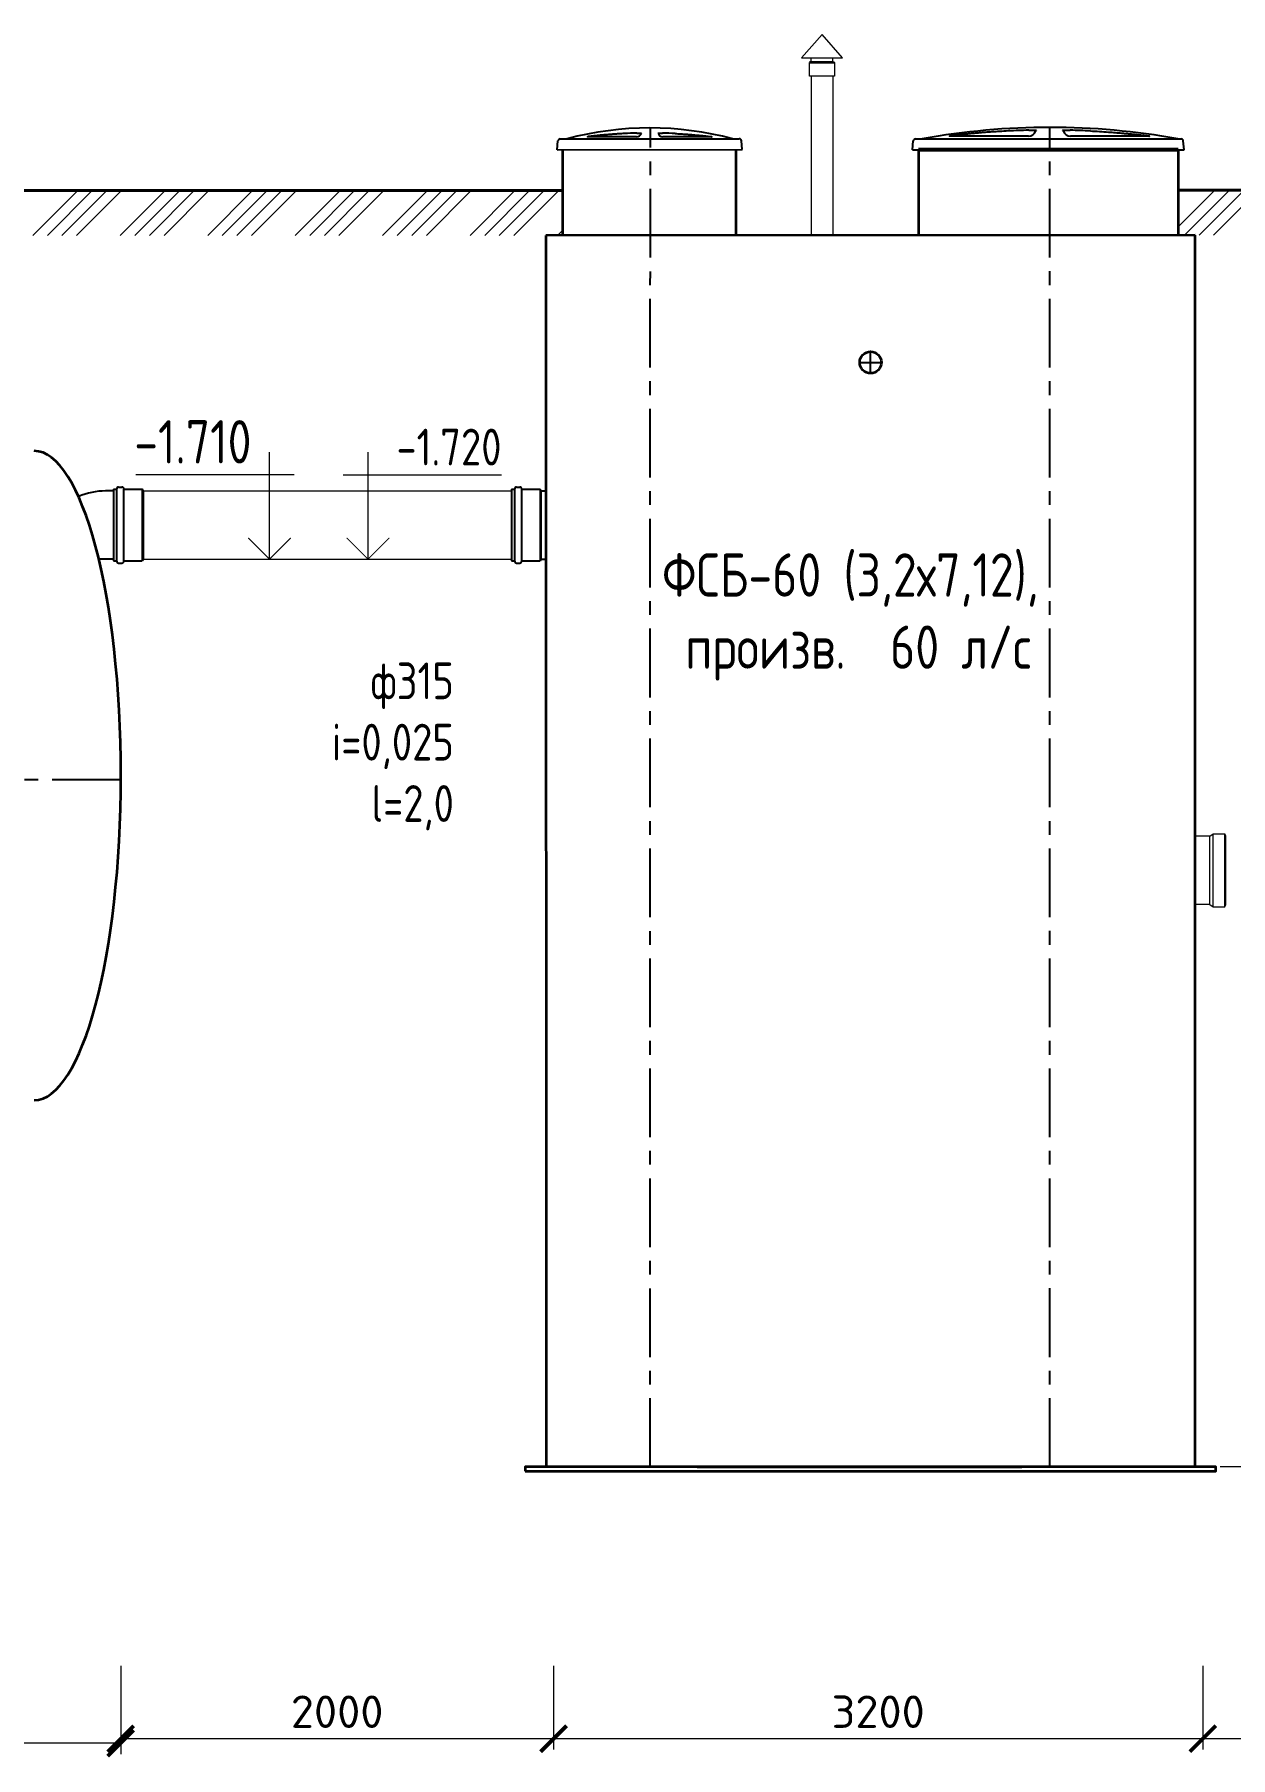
# Model space of a CAD drawing. Header units: millimetres. Extents: x 367046 to 407463, y -39276 to -16508.
# Drawn here: x 390409 to 395935, y -25303 to -17341 of the extents above; entities that cross this region are included whole.
import ezdxf

# ---------------------------------------------------------------- set-up
doc = ezdxf.new("R2010")
doc.units = ezdxf.units.MM
doc.linetypes.add('K5LT32784', pattern=[0])
doc.linetypes.add('осевая', pattern=[50.8, 31.75, -6.35, 6.35, -6.35])
doc.layers.add('Mitat', color=1, linetype='Continuous')
doc.layers.add('Системный слой', color=7, linetype='Continuous')
doc.layers.add('К0-элементы', color=7, linetype='Continuous', true_color=0x643232)
doc.layers.add('эколайн', color=7, linetype='Continuous', lineweight=30)
doc.styles.add('ARTEM Arial', font='simplex.shx')
doc.styles.add('ARTEM GOST', font='GOST_A.TTF')
doc.dimstyles.new('ARTEM', dxfattribs={"dimtxt": 70, "dimasz": 50, "dimexe": 35, "dimexo": 15, "dimgap": 10, "dimtad": 1, "dimdec": 0, "dimtxsty": 'ARTEM Arial', "dimcen": 2.5, "dimclrd": 7, "dimclre": 7, "dimclrt": 7, "dimadec": 0, "dimazin": 0, "dimtfac": 1, "dimtdec": 0, "dimtmove": 0, "dimatfit": 3, "dimfxl": 1, "dimlwd": 15, "dimlwe": 15, "dimarcsym": 0})

# ---------------------------------------------------------------- blocks, each defined once
blk = doc.blocks.new('_ArchTick')
at = {"color": 0, "linetype": 'ByBlock', "const_width": 0.15}
blk.add_lwpolyline([(-0.5, -0.5), (0.5, 0.5)], dxfattribs=at)
blk = doc.blocks.new('*D412')
at = {"color": 7, "lineweight": 15}
for p, q in [((392807.2, -24878.9), (392807.2, -25266.2)), ((395807.2, -24878.9), (395807.2, -25266.2)), ((395807.2, -25216.2), (392807.2, -25216.2))]:
    blk.add_line(p, q, dxfattribs=at)
at = {"layer": 'Defpoints', "color": 0, "lineweight": 20}
for p in [(392807.2, -24863.9), (395807.2, -24863.9), (392807.2, -25216.2)]:
    blk.add_point(p, dxfattribs=at)
at = {"color": 7, "lineweight": 15, "xscale": 120, "yscale": 120, "zscale": 120, "rotation": 180}
blk.add_blockref('_ArchTick', (392807.2, -25216.2), dxfattribs=at)
at = {"color": 7, "lineweight": 15, "xscale": 120, "yscale": 120, "zscale": 120}
blk.add_blockref('_ArchTick', (395807.2, -25216.2), dxfattribs=at)
at = {"color": 7, "lineweight": 20, "insert": (394307.2, -25091.2), "char_height": 150, "attachment_point": 5, "style": 'ARTEM Arial'}
blk.add_mtext('3200', dxfattribs=at)
blk = doc.blocks.new('*D413')
at = {"color": 7, "lineweight": 15}
for p, q in [((390807.2, -24878.9), (390807.2, -25266.2)), ((392807.2, -24878.9), (392807.2, -25266.2)), ((392807.2, -25216.2), (390807.2, -25216.2))]:
    blk.add_line(p, q, dxfattribs=at)
at = {"layer": 'Defpoints', "color": 0, "lineweight": 20}
for p in [(390807.2, -24863.9), (392807.2, -24863.9), (390807.2, -25216.2)]:
    blk.add_point(p, dxfattribs=at)
at = {"color": 7, "lineweight": 15, "xscale": 120, "yscale": 120, "zscale": 120, "rotation": 180}
blk.add_blockref('_ArchTick', (390807.2, -25216.2), dxfattribs=at)
at = {"color": 7, "lineweight": 15, "xscale": 120, "yscale": 120, "zscale": 120}
blk.add_blockref('_ArchTick', (392807.2, -25216.2), dxfattribs=at)
at = {"color": 7, "lineweight": 20, "insert": (391807.2, -25091.2), "char_height": 150, "attachment_point": 5, "style": 'ARTEM Arial'}
blk.add_mtext('2000', dxfattribs=at)
blk = doc.blocks.new('*D423')
at = {"color": 7, "lineweight": 15}
for p, q in [((395807.2, -24893.9), (395807.2, -25266.2)), ((397807.2, -24878.9), (397807.2, -25266.2)), ((397807.2, -25216.2), (395807.2, -25216.2))]:
    blk.add_line(p, q, dxfattribs=at)
at = {"layer": 'Defpoints', "color": 0, "lineweight": 20}
for p in [(395807.2, -24878.9), (397807.2, -24863.9), (395807.2, -25216.2)]:
    blk.add_point(p, dxfattribs=at)
at = {"color": 7, "lineweight": 15, "xscale": 120, "yscale": 120, "zscale": 120, "rotation": 180}
blk.add_blockref('_ArchTick', (395807.2, -25216.2), dxfattribs=at)
at = {"color": 7, "lineweight": 15, "xscale": 120, "yscale": 120, "zscale": 120}
blk.add_blockref('_ArchTick', (397807.2, -25216.2), dxfattribs=at)
at = {"color": 7, "lineweight": 20, "insert": (396807.2, -25091.2), "char_height": 150, "attachment_point": 5, "style": 'ARTEM Arial'}
blk.add_mtext('2000', dxfattribs=at)
blk = doc.blocks.new('*D431')
at = {"color": 7, "lineweight": 15}
for p, q in [((382797.3, -24914.2), (382797.3, -25286.6)), ((390807.2, -24893.9), (390807.2, -25286.6)), ((390807.2, -25236.6), (382797.3, -25236.6))]:
    blk.add_line(p, q, dxfattribs=at)
at = {"layer": 'Defpoints', "color": 0, "lineweight": 20}
for p in [(382797.3, -24899.2), (390807.2, -24878.9), (382797.3, -25236.6)]:
    blk.add_point(p, dxfattribs=at)
at = {"color": 7, "lineweight": 15, "xscale": 120, "yscale": 120, "zscale": 120, "rotation": 180}
blk.add_blockref('_ArchTick', (382797.3, -25236.6), dxfattribs=at)
at = {"color": 7, "lineweight": 15, "xscale": 120, "yscale": 120, "zscale": 120}
blk.add_blockref('_ArchTick', (390807.2, -25236.6), dxfattribs=at)
at = {"color": 7, "lineweight": 20, "insert": (386802.3, -25111.6), "char_height": 150, "attachment_point": 5, "style": 'ARTEM Arial'}
blk.add_mtext('8000', dxfattribs=at)

msp = doc.modelspace()

# ---------------------------------------------------------------- linework, layer by layer
at = {"lineweight": 20}
for p, q in [((394047.6, -17341.5), (393952.5, -17449.1)), ((394142.7, -17449.1), (394047.6, -17341.5)), ((393952.5, -17449.1), (393997.6, -17449.1)), ((393952.5, -17449.1), (394142.7, -17449.1)), ((393989.9, -17534), (393989.9, -17471.8)), ((393997.6, -17467.4), (393997.6, -17449.1)), ((394097.6, -17467.4), (394097.6, -17449.1)), ((394097.6, -17449.1), (394142.7, -17449.1)), ((394105.3, -17471.8), (394105.3, -17534)), ((394105.3, -17534), (393989.9, -17534)), ((393997.6, -17534), (393997.5, -18269.1)), ((394097.6, -17534), (394097.6, -18269.2)), ((390401.1, -18269.8), (390608.4, -18062.5)), ((390468.4, -18269.8), (390675.8, -18062.5)), ((390535.8, -18269.8), (390743.1, -18062.5)), ((390603.2, -18269.8), (390810.5, -18062.5)), ((390805.2, -18269.8), (391012.6, -18062.5)), ((390872.6, -18269.8), (391079.9, -18062.5)), ((390939.9, -18269.8), (391147.3, -18062.5)), ((391007.3, -18269.8), (391214.6, -18062.5)), ((391209.3, -18269.8), (391416.7, -18062.5)), ((391276.7, -18269.8), (391484, -18062.5)), ((391344, -18269.8), (391551.4, -18062.5)), ((391411.4, -18269.8), (391618.7, -18062.5)), ((391613.4, -18269.8), (391820.8, -18062.5)), ((391680.8, -18269.8), (391888.1, -18062.5)), ((391748.1, -18269.8), (391955.5, -18062.5)), ((391815.5, -18269.8), (392022.8, -18062.5)), ((392017.5, -18269.8), (392224.9, -18062.5)), ((392084.9, -18269.8), (392292.2, -18062.5)), ((392152.2, -18269.8), (392359.6, -18062.5)), ((392219.6, -18269.8), (392426.9, -18062.5)), ((392421.7, -18269.8), (392629, -18062.5)), ((392489, -18269.8), (392696.4, -18062.5)), ((392556.4, -18269.8), (392763.7, -18062.5)), ((392623.7, -18269.8), (392831.1, -18062.5)), ((395693.4, -18231), (395863, -18061.4)), ((395722.4, -18269.3), (395930.3, -18061.4)), ((395789.8, -18269.3), (395997.7, -18061.4)), ((395857.2, -18269.3), (396065, -18061.4)), ((395692.9, -18180.5), (395692.9, -18180.5)), ((392825.8, -18269.8), (392850.6, -18245)), ((390910.2, -19450.8), (392612.6, -19450.8)), ((390910.2, -19765.8), (392612.6, -19765.8)), ((395913.6, -21046.5), (395909.3, -21035.4)), ((395913.6, -21361.5), (395913.6, -21046.5)), ((395909.3, -21372.5), (395913.6, -21361.5))]:
    msp.add_line(p, q, dxfattribs=at)
at = {"color": 7, "lineweight": 25}
for p, q in [((393997.6, -17467.4), (393989.9, -17471.8)), ((394097.6, -17467.4), (394105.3, -17471.8)), ((390773.8, -19450.8), (390737.6, -19450.8)), ((390773.8, -19443.1), (390773.8, -19773.5)), ((390773.8, -19443.1), (390788.8, -19443.1)), ((390788.8, -19775.1), (390788.8, -19441.5)), ((390797.5, -19432.8), (390812.8, -19432.8)), ((390821.5, -19775.1), (390821.5, -19441.5)), ((390821.5, -19443.1), (390905.8, -19443.1)), ((390910.2, -19450.8), (390905.8, -19443.1)), ((392612.6, -19443.1), (392612.6, -19773.5)), ((392612.6, -19443.1), (392627.6, -19443.1)), ((392627.6, -19775.1), (392627.6, -19441.5)), ((392636.3, -19432.8), (392651.6, -19432.8)), ((392660.3, -19775.1), (392660.3, -19441.5)), ((392660.3, -19443.1), (392744.6, -19443.1)), ((392749, -19450.8), (392744.6, -19443.1)), ((392749, -19450.8), (392771.5, -19450.8)), ((390773.8, -19765.8), (390706, -19765.8)), ((390773.8, -19773.5), (390788.8, -19773.5)), ((390797.5, -19783.8), (390812.8, -19783.8)), ((390821.5, -19773.5), (390905.8, -19773.5)), ((390910.2, -19765.8), (390905.8, -19773.5)), ((392612.6, -19773.5), (392627.6, -19773.5)), ((392636.3, -19783.8), (392651.6, -19783.8)), ((392660.3, -19773.5), (392744.6, -19773.5)), ((392749, -19765.8), (392744.6, -19773.5)), ((392749, -19765.8), (392770.7, -19765.8))]:
    msp.add_line(p, q, dxfattribs=at)
at = {"color": 1, "linetype": 'осевая', "lineweight": 25, "ltscale": 10}
for p, q in [((393253.3, -23960.5), (393254.5, -17773.5)), ((395101.1, -23960.4), (395101.1, -17769.9)), ((394222.1, -18856.9), (394322.1, -18856.9)), ((394272.1, -18906.9), (394272.1, -18806.9)), ((390807.2, -20785.8), (382807.2, -20785.8))]:
    msp.add_line(p, q, dxfattribs=at)
at = {"lineweight": 35}
for p, q in [((392850.6, -18269.8), (392850.6, -17874)), ((393651.5, -18269.3), (393651.5, -17874)), ((394493.4, -17873.9), (394493.4, -18269.2)), ((395693.4, -17873.9), (395693.4, -18269.2)), ((395772, -18269.3), (392771.3, -18269.8)), ((392771.3, -18269.8), (392772.5, -23960.5)), ((395771.5, -23960.4), (395772, -18269.3)), ((393471.3, -23960.4), (394971.3, -23960.4))]:
    msp.add_line(p, q, dxfattribs=at)
at = {"lineweight": 53}
msp.add_line((395693.4, -17873.9), (394493.4, -17873.9), dxfattribs=at)
at = {"lineweight": 40}
for p, q in [((390045.6, -18062.5), (392850.6, -18062)), ((395693.4, -18061.4), (397807.2, -18061))]:
    msp.add_line(p, q, dxfattribs=at)
at = {"color": 7, "lineweight": 15}
for p, q in [((395839.6, -21046.5), (395771.8, -21046.5)), ((395839.8, -21361.5), (395771.8, -21361.5))]:
    msp.add_line(p, q, dxfattribs=at)
at = {"lineweight": 35}
msp.add_lwpolyline([(392676.6, -23980.4), (395867.6, -23980.4), (395867.6, -23960.4), (392676.6, -23960.5)], close=True, dxfattribs=at)
msp.add_circle((394272.1, -18856.9), 50, dxfattribs=at)
at = {"color": 7, "lineweight": 25}
for centre, radius, start, end in [((390737.6, -19765.8), 315, 90, 113.50776), ((390797.5, -19441.5), 8.7, 90, 180), ((390812.8, -19441.5), 8.7, 0, 90), ((392636.3, -19441.5), 8.7, 90, 180), ((392651.6, -19441.5), 8.7, 0, 90), ((390797.5, -19775.1), 8.7, 180, 270), ((390812.8, -19775.1), 8.7, 270, 0), ((392636.3, -19775.1), 8.7, 180, 270), ((392651.6, -19775.1), 8.7, 270, 0)]:
    msp.add_arc(centre, radius, start, end, dxfattribs=at)
at = {"lineweight": 35}
msp.add_ellipse((390407.2, -20765.8), major_axis=(0, 1500), ratio=0.267207, start_param=3.141593, end_param=6.283185, dxfattribs=at)
at = {"layer": 'Mitat', "color": 7, "lineweight": 25}
for p, q in [((393989.9, -17471.8), (394105.3, -17471.8)), ((393997.6, -17467.4), (394097.6, -17467.4)), ((390905.8, -19443.1), (390905.8, -19773.5)), ((390910.2, -19450.8), (390910.2, -19765.8)), ((392744.6, -19443.1), (392744.6, -19773.5)), ((392749, -19450.8), (392749, -19765.8))]:
    msp.add_line(p, q, dxfattribs=at)
at = {"layer": 'К0-элементы', "color": 7, "linetype": 'K5LT32784', "lineweight": 20}
for p, q in [((395839.6, -21046.5), (395855.2, -21035.4)), ((395839.6, -21361.5), (395839.6, -21046.5)), ((395855.2, -21035.4), (395909.3, -21035.4)), ((395855.2, -21372.5), (395855.2, -21035.4)), ((395909.3, -21372.5), (395909.3, -21035.4)), ((395839.8, -21361.5), (395855.2, -21372.5)), ((395855.2, -21372.5), (395909.5, -21372.5))]:
    msp.add_line(p, q, dxfattribs=at)
at = {"layer": 'Системный слой', "color": 7, "lineweight": 25}
for p, q in [((392824.1, -17874), (392827.7, -17833.2)), ((392837.7, -17824), (393251.5, -17823.5)), ((393191, -17814.2), (392964, -17814.2)), ((393251.5, -17823.5), (393665.4, -17823.5)), ((393539.1, -17814.2), (393312, -17814.2)), ((393678.9, -17873.5), (393675.3, -17832.7)), ((394466, -17873.9), (394469.6, -17833)), ((394479.5, -17823.9), (394943.4, -17823.9)), ((395001.4, -17811.1), (394636.5, -17811.1)), ((394943.4, -17823.9), (395707.2, -17823.9)), ((395036.5, -17784), (395035.3, -17787.4)), ((395162, -17787.4), (395160.8, -17784)), ((395560.8, -17811.1), (395195.9, -17811.1)), ((395720.7, -17873.9), (395717.2, -17833)), ((392824.1, -17874), (393251.5, -17873.5)), ((393251.5, -17873.5), (393678.9, -17874)), ((394466, -17873.9), (394943.4, -17873.9)), ((394943.4, -17873.9), (395720.7, -17873.9))]:
    msp.add_line(p, q, dxfattribs=at)
for centre, radius, start, end in [((392837.7, -17834), 10, 90, 175), ((393252.1, -19261.3), 1487.7, 75.10357, 104.89643), ((393191, -17791.5), 22.7, 270.20594, 345.20884), ((393312.1, -17791.5), 22.7, 194.79116, 269.79406), ((393665.4, -17833.5), 10, 5, 90), ((394479.5, -17833.9), 10, 90, 175), ((395101.1, -21085.8), 3315, 79.73537, 100.26463), ((395001.4, -17775.1), 36, 270, 340), ((395195.9, -17775.1), 36, 200, 270), ((395707.2, -17833.9), 10, 5, 90)]:
    msp.add_arc(centre, radius, start, end, dxfattribs=at)
for centre, major_axis, start_param, end_param in [((393251.5, -19919.4), (-2259, 0), -1.544362, -1.518731), ((393251.5, -19919.4), (-2259, 0), -1.622862, -1.59723), ((395098.6, -21194.4), (-3630.5, 0), -1.544362, -1.518731), ((395098.6, -21194.4), (-3630.5, 0), -1.622862, -1.59723)]:
    msp.add_ellipse(centre, major_axis=major_axis, ratio=0.939693, start_param=start_param, end_param=end_param, dxfattribs=at)
for points, knots in [([(393134, -17799.5), (393125.1, -17799.9), (393109.7, -17800.7), (393092.1, -17801.9), (393076.9, -17802.9), (393064.1, -17803.9), (393051.6, -17804.9), (393043.5, -17805.6), (393037.7, -17806.1), (393032, -17806.7), (393026.5, -17807.2), (393021.2, -17807.7), (393016.2, -17808.2), (393011.4, -17808.7), (393006.8, -17809.1), (393002.6, -17809.6), (392998.6, -17810), (392994.8, -17810.4), (392991.2, -17810.8), (392987.9, -17811.2), (392984.8, -17811.6), (392982.1, -17811.9), (392979.6, -17812.2), (392977.3, -17812.4), (392975.4, -17812.7), (392973.7, -17812.9), (392972.2, -17813.1), (392970.8, -17813.2), (392969.7, -17813.4), (392968.8, -17813.5), (392968, -17813.6), (392967.4, -17813.7), (392966.9, -17813.7), (392966.5, -17813.8), (392966.1, -17813.8), (392965.8, -17813.9), (392965.6, -17813.9), (392965.4, -17814), (392965.2, -17814), (392965, -17814), (392964.8, -17814), (392964.6, -17814.1), (392964.5, -17814.1), (392964.4, -17814.1), (392964.3, -17814.1), (392964.3, -17814.1), (392964.2, -17814.1), (392964.1, -17814.1), (392964.1, -17814.2), (392964, -17814.2), (392964, -17814.2), (392963.9, -17814.2), (392963.9, -17814.2), (392963.9, -17814.2), (392963.9, -17814.2), (392964, -17814.2)], [0, 0, 0, 0, 8.49057, 14.815701, 16.914485, 23.134058, 27.122201, 29.041996, 30.919925, 32.735663, 34.531342, 36.241434, 37.886114, 39.420046, 40.908475, 42.281406, 43.583753, 44.790498, 45.9713, 47.05587, 48.069933, 48.96685, 49.818163, 50.550027, 51.20887, 51.768775, 52.302287, 52.75697, 53.158516, 53.477458, 53.766929, 53.991593, 54.179654, 54.326331, 54.466502, 54.587813, 54.697136, 54.788022, 54.872592, 54.942984, 55.075867, 55.141921, 55.203509, 55.281904, 55.320079, 55.359591, 55.413309, 55.466159, 55.517729, 55.56613, 55.63023, 55.714908, 55.808301, 55.904816, 56, 56, 56, 56]), ([(393191.8, -17797.3), (393192.9, -17797.3), (393194.5, -17797.3), (393196.5, -17797.2), (393197.6, -17797.2), (393198.9, -17797.2), (393199.8, -17797.2), (393200.9, -17797.2), (393201.7, -17797.1), (393202.7, -17797.1), (393203.8, -17797.1), (393204.8, -17797.1), (393205.7, -17797.1), (393206.5, -17797.1), (393207.2, -17797.1), (393207.9, -17797.1), (393208.6, -17797.1), (393209.2, -17797.1), (393209.7, -17797.1), (393210.3, -17797.1), (393210.9, -17797.1), (393211.4, -17797.2), (393211.8, -17797.2), (393212, -17797.2), (393212.3, -17797.2), (393212.5, -17797.2), (393212.8, -17797.3), (393212.9, -17797.3), (393212.9, -17797.3)], [0, 0, 0, 0, 2.951327, 3.94248, 5.436173, 5.934313, 7.422776, 7.914553, 8.891011, 9.852012, 10.796872, 12.188091, 13.093522, 13.970381, 14.812532, 15.618804, 16.773919, 17.63246, 18.235017, 19.317058, 20.408103, 21.758177, 22.619838, 23.354995, 24.082633, 25.148302, 26.460011, 29, 29, 29, 29]), ([(393290.2, -17797.3), (393290.2, -17797.3), (393290.2, -17797.3), (393290.3, -17797.3), (393290.4, -17797.3), (393290.6, -17797.2), (393290.8, -17797.2), (393291.1, -17797.2), (393291.5, -17797.2), (393291.9, -17797.2), (393292.4, -17797.1), (393292.9, -17797.1), (393293.5, -17797.1), (393294.1, -17797.1), (393294.7, -17797.1), (393295.3, -17797.1), (393296.1, -17797.1), (393297, -17797.1), (393298, -17797.1), (393298.8, -17797.1), (393299.6, -17797.1), (393300.7, -17797.1), (393301.7, -17797.1), (393302.9, -17797.2), (393303.9, -17797.2), (393305, -17797.2), (393306, -17797.2), (393307.2, -17797.2), (393308.6, -17797.3), (393309.9, -17797.3), (393310.8, -17797.3), (393311.2, -17797.3)], [0, 0, 0, 0, 1.100099, 2.17388, 3.256637, 4.350323, 5.448343, 6.548208, 7.644669, 8.7333, 9.810771, 10.871186, 11.91379, 12.939454, 13.95149, 14.933692, 15.884651, 17.234543, 18.509152, 19.456508, 20.121398, 21.315375, 22.923384, 23.465806, 24.959821, 26.174068, 26.57394, 28.125279, 29.527836, 30.787061, 32, 32, 32, 32]), ([(393369.1, -17799.5), (393377.8, -17799.9), (393395.2, -17800.8), (393419, -17802.4), (393440.2, -17804), (393456.6, -17805.4), (393468.4, -17806.4), (393475.9, -17807.1), (393481.2, -17807.6), (393486.3, -17808.1), (393491.2, -17808.6), (393495.7, -17809.1), (393500, -17809.5), (393504.1, -17810), (393507.9, -17810.4), (393511.5, -17810.8), (393514.9, -17811.2), (393518, -17811.5), (393520.8, -17811.9), (393523.3, -17812.2), (393525.6, -17812.4), (393527.6, -17812.7), (393529.3, -17812.9), (393530.8, -17813.1), (393532.2, -17813.2), (393533.3, -17813.4), (393534.3, -17813.5), (393535, -17813.6), (393535.7, -17813.7), (393536.2, -17813.7), (393536.6, -17813.8), (393536.9, -17813.8), (393537.2, -17813.9), (393537.5, -17813.9), (393537.7, -17814), (393537.9, -17814), (393538.1, -17814), (393538.3, -17814), (393538.4, -17814.1), (393538.5, -17814.1), (393538.6, -17814.1), (393538.7, -17814.1), (393538.8, -17814.1), (393538.9, -17814.1), (393538.9, -17814.1), (393539, -17814.2), (393539, -17814.2), (393539.1, -17814.2), (393539.1, -17814.2), (393539.1, -17814.2), (393539.1, -17814.2), (393539.1, -17814.2), (393539.1, -17814.2)], [0, 0, 0, 0, 7.927186, 15.823074, 21.678008, 27.267341, 30.775328, 32.482931, 34.111201, 35.678603, 37.142707, 38.564199, 39.877203, 41.123772, 42.280109, 43.411764, 44.451646, 45.424242, 46.284915, 47.101989, 47.804451, 48.436736, 48.973773, 49.485262, 49.920609, 50.304671, 50.609047, 50.885036, 51.09868, 51.27717, 51.415989, 51.548651, 51.663464, 51.766933, 51.85295, 51.93299, 51.999611, 52.125375, 52.187889, 52.246178, 52.320374, 52.356504, 52.393899, 52.444739, 52.494758, 52.543565, 52.589373, 52.650039, 52.730181, 52.818571, 52.909915, 53, 53, 53, 53]), ([(394909.7, -17787.4), (394895.5, -17788.1), (394870.8, -17789.5), (394842.5, -17791.3), (394818, -17793), (394797.5, -17794.5), (394777.3, -17796.2), (394764.3, -17797.3), (394755, -17798.2), (394745.9, -17799), (394737, -17799.8), (394728.5, -17800.6), (394720.4, -17801.4), (394712.7, -17802.2), (394705.4, -17803), (394698.5, -17803.7), (394692.1, -17804.4), (394686, -17805), (394680.3, -17805.7), (394674.9, -17806.3), (394670.1, -17806.8), (394665.6, -17807.4), (394661.6, -17807.8), (394658, -17808.3), (394654.9, -17808.6), (394652.1, -17809), (394649.7, -17809.3), (394647.5, -17809.6), (394645.7, -17809.8), (394644.2, -17810), (394643, -17810.1), (394642, -17810.3), (394641.2, -17810.4), (394640.5, -17810.5), (394640, -17810.5), (394639.5, -17810.6), (394639.1, -17810.7), (394638.7, -17810.7), (394638.5, -17810.8), (394638.1, -17810.8), (394637.8, -17810.8), (394637.6, -17810.9), (394637.4, -17810.9), (394637.2, -17810.9), (394637.1, -17811), (394637, -17811), (394636.9, -17811), (394636.8, -17811), (394636.7, -17811), (394636.6, -17811), (394636.5, -17811.1), (394636.4, -17811.1), (394636.4, -17811.1), (394636.4, -17811.1), (394636.5, -17811.1), (394636.5, -17811.1)], [0, 0, 0, 0, 8.49057, 14.815701, 16.914485, 23.134058, 27.122201, 29.041996, 30.919925, 32.735663, 34.531342, 36.241434, 37.886114, 39.420046, 40.908475, 42.281406, 43.583753, 44.790498, 45.9713, 47.05587, 48.069933, 48.96685, 49.818163, 50.550027, 51.20887, 51.768775, 52.302287, 52.75697, 53.158516, 53.477458, 53.766929, 53.991593, 54.179654, 54.326331, 54.466502, 54.587813, 54.697136, 54.788022, 54.872592, 54.942984, 55.075867, 55.141921, 55.203509, 55.281904, 55.320079, 55.359591, 55.413309, 55.466159, 55.517729, 55.56613, 55.63023, 55.714908, 55.808301, 55.904816, 56, 56, 56, 56]), ([(395002.7, -17784), (395004.5, -17783.9), (395006.9, -17783.9), (395010.2, -17783.8), (395012, -17783.8), (395014.1, -17783.8), (395015.5, -17783.7), (395017.2, -17783.7), (395018.6, -17783.7), (395020.1, -17783.7), (395021.9, -17783.7), (395023.5, -17783.6), (395025.1, -17783.6), (395026.3, -17783.6), (395027.4, -17783.6), (395028.5, -17783.6), (395029.6, -17783.6), (395030.6, -17783.6), (395031.4, -17783.7), (395032.3, -17783.7), (395033.3, -17783.7), (395034.1, -17783.7), (395034.7, -17783.7), (395035.1, -17783.8), (395035.5, -17783.8), (395036, -17783.8), (395036.4, -17783.9), (395036.5, -17784), (395036.5, -17784)], [0, 0, 0, 0, 2.951327, 3.94248, 5.436173, 5.934313, 7.422776, 7.914553, 8.891011, 9.852012, 10.796872, 12.188091, 13.093522, 13.970381, 14.812532, 15.618804, 16.773919, 17.63246, 18.235017, 19.317058, 20.408103, 21.758177, 22.619838, 23.354995, 24.082633, 25.148302, 26.460011, 29, 29, 29, 29]), ([(395160.8, -17784), (395160.8, -17784), (395160.8, -17783.9), (395160.9, -17783.9), (395161.1, -17783.9), (395161.4, -17783.8), (395161.8, -17783.8), (395162.3, -17783.8), (395162.9, -17783.7), (395163.5, -17783.7), (395164.3, -17783.7), (395165.1, -17783.7), (395166, -17783.7), (395167, -17783.6), (395168, -17783.6), (395169.1, -17783.6), (395170.3, -17783.6), (395171.8, -17783.6), (395173.3, -17783.6), (395174.6, -17783.6), (395175.9, -17783.7), (395177.6, -17783.7), (395179.3, -17783.7), (395181.1, -17783.7), (395182.9, -17783.7), (395184.5, -17783.8), (395186.2, -17783.8), (395188.1, -17783.8), (395190.4, -17783.9), (395192.5, -17783.9), (395193.9, -17784), (395194.6, -17784)], [0, 0, 0, 0, 1.100099, 2.17388, 3.256637, 4.350323, 5.448343, 6.548208, 7.644669, 8.7333, 9.810771, 10.871186, 11.91379, 12.939454, 13.95149, 14.933692, 15.884651, 17.234543, 18.509152, 19.456508, 20.121398, 21.315375, 22.923384, 23.465806, 24.959821, 26.174068, 26.57394, 28.125279, 29.527836, 30.787061, 32, 32, 32, 32]), ([(395287.6, -17787.4), (395301.6, -17788.1), (395329.5, -17789.6), (395367.8, -17792.1), (395401.9, -17794.7), (395428.2, -17796.9), (395447.2, -17798.6), (395459.2, -17799.7), (395467.8, -17800.5), (395476, -17801.3), (395483.8, -17802.1), (395491.1, -17802.9), (395498.1, -17803.6), (395504.5, -17804.3), (395510.7, -17805), (395516.5, -17805.6), (395521.9, -17806.2), (395526.9, -17806.8), (395531.4, -17807.3), (395535.5, -17807.8), (395539.1, -17808.2), (395542.3, -17808.6), (395545.1, -17809), (395547.5, -17809.3), (395549.7, -17809.5), (395551.5, -17809.8), (395553.1, -17810), (395554.3, -17810.1), (395555.3, -17810.3), (395556.1, -17810.4), (395556.7, -17810.5), (395557.3, -17810.5), (395557.8, -17810.6), (395558.2, -17810.7), (395558.6, -17810.7), (395558.8, -17810.8), (395559.2, -17810.8), (395559.5, -17810.8), (395559.7, -17810.9), (395559.9, -17810.9), (395560.1, -17810.9), (395560.2, -17811), (395560.3, -17811), (395560.4, -17811), (395560.5, -17811), (395560.6, -17811), (395560.7, -17811), (395560.8, -17811.1), (395560.9, -17811.1), (395560.9, -17811.1), (395560.9, -17811.1), (395560.8, -17811.1), (395560.8, -17811.1)], [0, 0, 0, 0, 7.927186, 15.823074, 21.678008, 27.267341, 30.775328, 32.482931, 34.111201, 35.678603, 37.142707, 38.564199, 39.877203, 41.123772, 42.280109, 43.411764, 44.451646, 45.424242, 46.284915, 47.101989, 47.804451, 48.436736, 48.973773, 49.485262, 49.920609, 50.304671, 50.609047, 50.885036, 51.09868, 51.27717, 51.415989, 51.548651, 51.663464, 51.766933, 51.85295, 51.93299, 51.999611, 52.125375, 52.187889, 52.246178, 52.320374, 52.356504, 52.393899, 52.444739, 52.494758, 52.543565, 52.589373, 52.650039, 52.730181, 52.818571, 52.909915, 53, 53, 53, 53])]:
    msp.add_open_spline(points, degree=3, knots=knots, dxfattribs=at)
at = {"layer": 'эколайн', "lineweight": 13, "ltscale": 200}
for p, q in [((391494.3, -19376.6), (391494.3, -19272)), ((391949.8, -19376.6), (391949.8, -19272)), ((391494.3, -19376.6), (390877.4, -19376.6)), ((391608.6, -19376.6), (391494.3, -19376.6)), ((391494.3, -19765.8), (391494.3, -19376.6)), ((391835.5, -19376.6), (391949.8, -19376.6)), ((391949.8, -19765.8), (391949.8, -19376.6)), ((391949.8, -19376.6), (392566.7, -19376.6)), ((396504.1, -23960.4), (395887.3, -23960.4))]:
    msp.add_line(p, q, dxfattribs=at)
at = {"layer": 'эколайн', "linetype": 'Continuous', "lineweight": 35, "ltscale": 200, "const_width": 5}
for points in [[(391396.1, -19667.6), (391494.3, -19765.8), (391592.5, -19667.6)], [(391851.6, -19667.6), (391949.8, -19765.8), (392048.1, -19667.6)]]:
    msp.add_lwpolyline(points, dxfattribs=at)

# ---------------------------------------------------------------- texts
at = {"lineweight": 20, "style": 'ARTEM GOST'}
for s, insert, char_height, width, attachment_point in [('\\pi750.73;-1.710', (390119.1, -19123.5), 200, 2065.898, 1), ('-1.720', (392566.7, -19162.9), 170, 616.875, 3), ('\\pi264.78;ФСБ-60 (3,2х7,12), \\P\\pi372.06;произв.  60 л/с', (393043.7, -19738.9), 200, 2330.966, 1), ('ф315\\Pi=0,025\\Pl=2,0', (392346.9, -20243), 170, 1188.886, 3)]:
    msp.add_mtext(s, dxfattribs=dict(at, insert=insert, char_height=char_height, width=width, attachment_point=attachment_point))

# ---------------------------------------------------------------- dimensions: what is measured, and where the dimension line sits
at = {"lineweight": 20}
for base, p1, p2, text, picture, middle in [((382797.3, -25236.6), (390807.2, -24878.9), (382797.3, -24899.2), '8000', '*D431', (386802.3, -25111.6)), ((392807.2, -25216.2), (395807.2, -24863.9), (392807.2, -24863.9), '3200', '*D412', (394307.2, -25091.2))]:
    dim = msp.add_linear_dim(base=base, p1=p1, p2=p2, angle=180, text=text, dimstyle='ARTEM', override={"dimtxt": 150, "dimasz": 120, "dimexe": 50, "dimgap": 50, "dimblk1": 'ArchTick', "dimblk2": 'ArchTick', "dimsah": 1}, dxfattribs=at)
    dim.commit()
    dim.dimension.update_dxf_attribs({"geometry": picture, "text_midpoint": middle})
for base, p1, p2, picture, middle in [((390807.2, -25216.2), (392807.2, -24863.9), (390807.2, -24863.9), '*D413', (391807.2, -25091.2)), ((395807.2, -25216.2), (397807.2, -24863.9), (395807.2, -24878.9), '*D423', (396807.2, -25091.2))]:
    dim = msp.add_linear_dim(base=base, p1=p1, p2=p2, angle=180, dimstyle='ARTEM', override={"dimtxt": 150, "dimasz": 120, "dimexe": 50, "dimgap": 50, "dimblk1": 'ArchTick', "dimblk2": 'ArchTick', "dimsah": 1}, dxfattribs=at)
    dim.commit()
    dim.dimension.update_dxf_attribs({"geometry": picture, "text_midpoint": middle})

doc.saveas('drawing.dxf')
